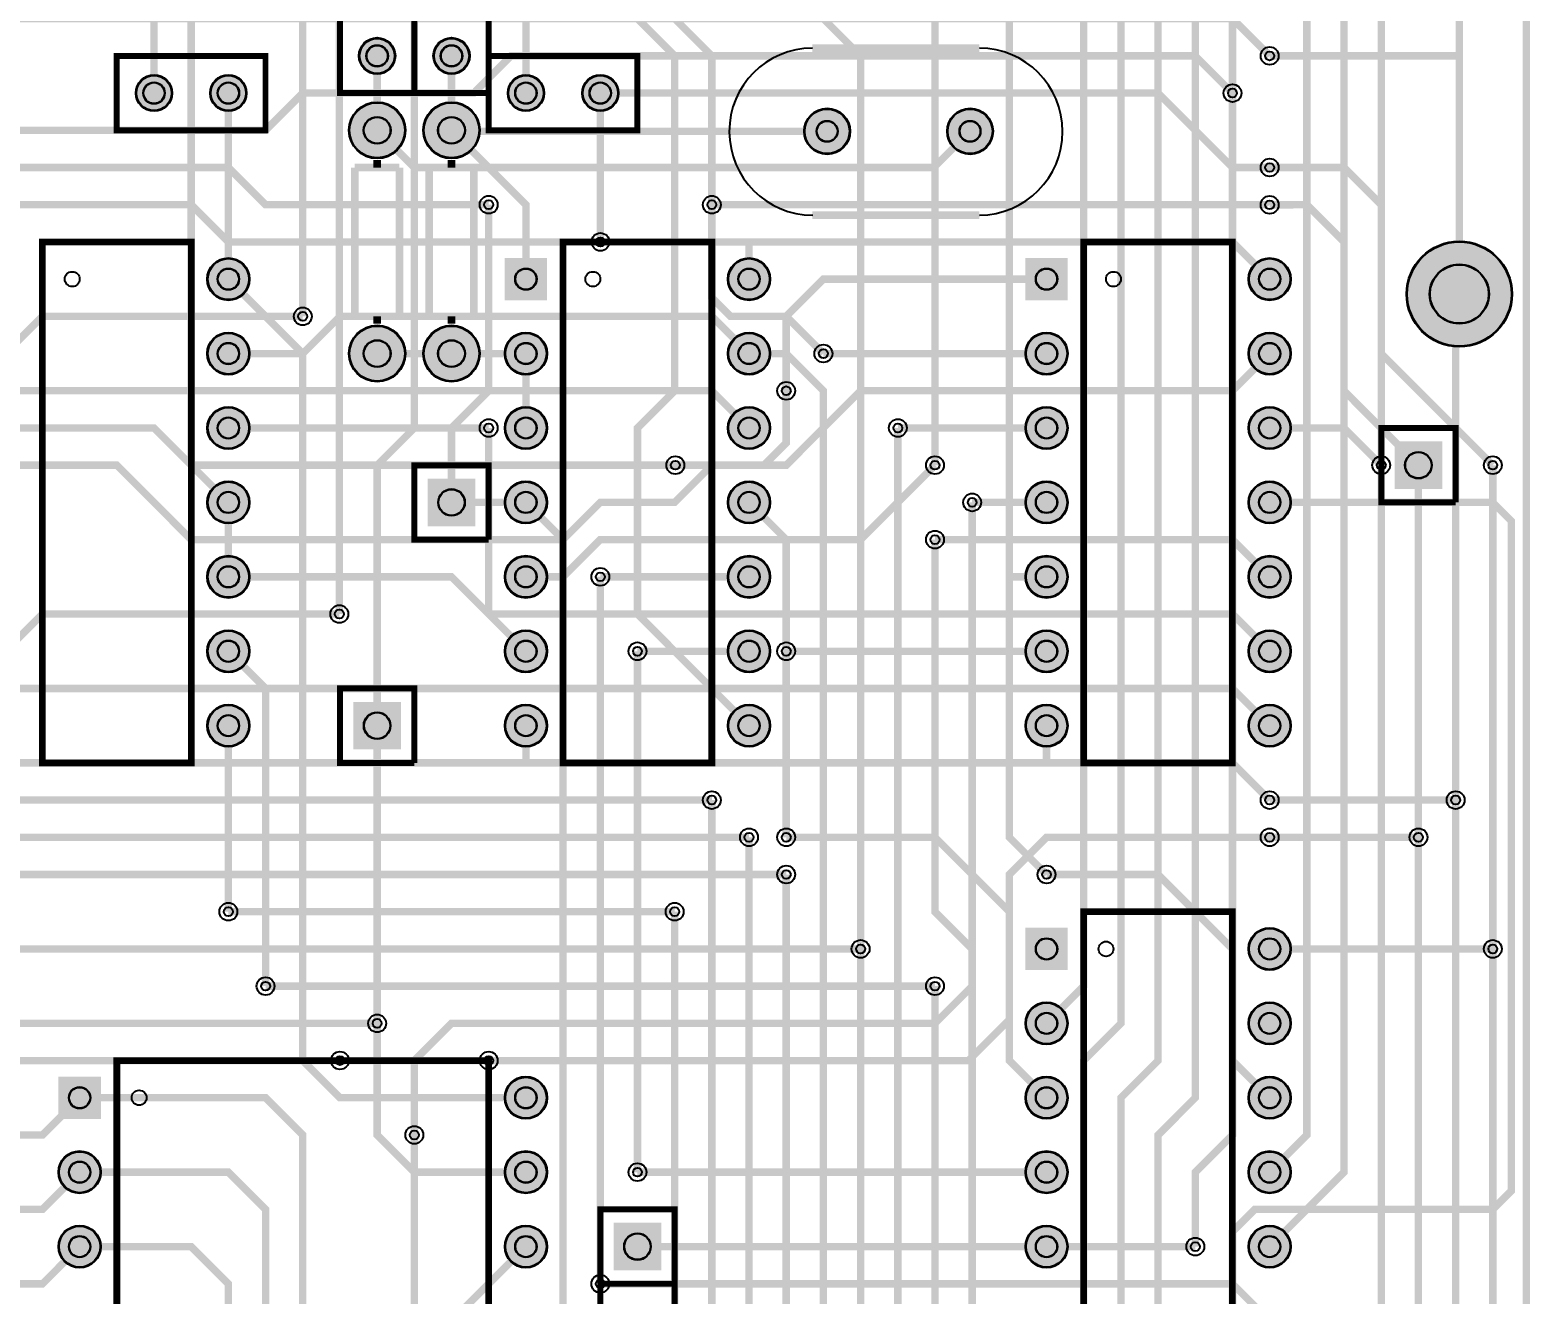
# Model space of a CAD drawing. Header units: millimetres. Extents: x 0 to 244, y -1 to 136.
# Drawn here: x 188.8 to 240, y 61.8 to 105 of the extents above; entities that cross this region are included whole.
import ezdxf

# ---------------------------------------------------------------- set-up
doc = ezdxf.new("R2010")
doc.units = ezdxf.units.MM
for name, color, linetype, true_color in [('BoardOutLine', 7, 'Continuous', 0xff00ff), ('BottomLayer', 7, 'Continuous', 0x0000ff), ('BottomSolderMaskLayer', 7, 'Continuous', 0xaa00ff), ('Hole', 7, 'Continuous', 0x222222), ('Multi-Layer', 7, 'Continuous', 0xc0c0c0), ('TopLayer', 7, 'Continuous', 0xff0000), ('TopSilkLayer', 7, 'Continuous', 0xffcc00), ('TopSolderMaskLayer', 7, 'Continuous', 0x800080)]:
    doc.layers.add(name, color=color, linetype=linetype, true_color=true_color)

msp = doc.modelspace()

# ---------------------------------------------------------------- hatches: boundary and pattern name
at = {"layer": 'BottomSolderMaskLayer'}
for points in [[(200.038, 104.14, 1), (201.283, 104.14, 1)], [(202.578, 104.14, 1), (203.823, 104.14, 1)], [(192.418, 102.87, 1), (193.663, 102.87, 1)], [(194.958, 102.87, 1), (196.203, 102.87, 1)], [(205.118, 102.87, 1), (206.363, 102.87, 1)], [(207.658, 102.87, 1), (208.903, 102.87, 1)], [(199.695, 101.6, 1), (201.626, 101.6, 1)], [(202.235, 101.6, 1), (204.166, 101.6, 1)], [(215.24, 101.565, 1), (216.815, 101.565, 1)], [(220.12, 101.565, 1), (221.695, 101.565, 1)], [(235.814, 96.012, 1), (239.421, 96.012, 1)], [(194.856, 96.52, 1), (196.304, 96.52, 1)], [(206.464, 97.244), (206.464, 95.796), (205.017, 95.796), (205.017, 97.244)], [(212.637, 96.52, 1), (214.084, 96.52, 1)], [(224.244, 97.244), (224.244, 95.796), (222.797, 95.796), (222.797, 97.244)], [(230.417, 96.52, 1), (231.864, 96.52, 1)], [(199.695, 93.98, 1), (201.626, 93.98, 1)], [(202.235, 93.98, 1), (204.166, 93.98, 1)], [(194.856, 93.98, 1), (196.304, 93.98, 1)], [(205.017, 93.98, 1), (206.464, 93.98, 1)], [(212.637, 93.98, 1), (214.084, 93.98, 1)], [(222.797, 93.98, 1), (224.244, 93.98, 1)], [(230.417, 93.98, 1), (231.864, 93.98, 1)], [(194.856, 91.44, 1), (196.304, 91.44, 1)], [(205.017, 91.44, 1), (206.464, 91.44, 1)], [(212.637, 91.44, 1), (214.084, 91.44, 1)], [(222.797, 91.44, 1), (224.244, 91.44, 1)], [(230.417, 91.44, 1), (231.864, 91.44, 1)], [(237.033, 90.983), (237.033, 89.357), (235.408, 89.357), (235.408, 90.983)], [(204.013, 89.713), (204.013, 88.087), (202.388, 88.087), (202.388, 89.713)], [(194.856, 88.9, 1), (196.304, 88.9, 1)], [(205.017, 88.9, 1), (206.464, 88.9, 1)], [(212.637, 88.9, 1), (214.084, 88.9, 1)], [(222.797, 88.9, 1), (224.244, 88.9, 1)], [(230.417, 88.9, 1), (231.864, 88.9, 1)], [(194.856, 86.36, 1), (196.304, 86.36, 1)], [(205.017, 86.36, 1), (206.464, 86.36, 1)], [(212.637, 86.36, 1), (214.084, 86.36, 1)], [(222.797, 86.36, 1), (224.244, 86.36, 1)], [(230.417, 86.36, 1), (231.864, 86.36, 1)], [(194.856, 83.82, 1), (196.304, 83.82, 1)], [(205.017, 83.82, 1), (206.464, 83.82, 1)], [(212.637, 83.82, 1), (214.084, 83.82, 1)], [(222.797, 83.82, 1), (224.244, 83.82, 1)], [(230.417, 83.82, 1), (231.864, 83.82, 1)], [(194.856, 81.28, 1), (196.304, 81.28, 1)], [(201.473, 82.093), (201.473, 80.467), (199.848, 80.467), (199.848, 82.093)], [(205.017, 81.28, 1), (206.464, 81.28, 1)], [(212.637, 81.28, 1), (214.084, 81.28, 1)], [(222.797, 81.28, 1), (224.244, 81.28, 1)], [(230.417, 81.28, 1), (231.864, 81.28, 1)], [(224.244, 74.384), (224.244, 72.936), (222.797, 72.936), (222.797, 74.384)], [(230.417, 73.66, 1), (231.864, 73.66, 1)], [(222.797, 71.12, 1), (224.244, 71.12, 1)], [(230.417, 71.12, 1), (231.864, 71.12, 1)], [(191.224, 69.304), (191.224, 67.856), (189.776, 67.856), (189.776, 69.304)], [(205.017, 68.58, 1), (206.464, 68.58, 1)], [(222.797, 68.58, 1), (224.244, 68.58, 1)], [(230.417, 68.58, 1), (231.864, 68.58, 1)], [(189.776, 66.04, 1), (191.224, 66.04, 1)], [(205.017, 66.04, 1), (206.464, 66.04, 1)], [(222.797, 66.04, 1), (224.244, 66.04, 1)], [(230.417, 66.04, 1), (231.864, 66.04, 1)], [(189.776, 63.5, 1), (191.224, 63.5, 1)], [(205.017, 63.5, 1), (206.464, 63.5, 1)], [(210.363, 64.313), (210.363, 62.687), (208.738, 62.687), (208.738, 64.313)], [(222.797, 63.5, 1), (224.244, 63.5, 1)], [(230.417, 63.5, 1), (231.864, 63.5, 1)]]:
    msp.add_hatch(color=256, dxfattribs=at).paths.add_polyline_path(points)
at = {"layer": 'Multi-Layer'}
for points in [[(200.064, 104.14, 1), (201.257, 104.14, 1)], [(202.604, 104.14, 1), (203.797, 104.14, 1)], [(192.443, 102.87, 1), (193.637, 102.87, 1)], [(194.983, 102.87, 1), (196.177, 102.87, 1)], [(205.144, 102.87, 1), (206.337, 102.87, 1)], [(207.684, 102.87, 1), (208.877, 102.87, 1)], [(199.721, 101.6, 1), (201.6, 101.6, 1)], [(202.261, 101.6, 1), (204.14, 101.6, 1)], [(215.265, 101.565, 1), (216.789, 101.565, 1)], [(220.146, 101.565, 1), (221.67, 101.565, 1)], [(194.882, 96.52, 1), (196.279, 96.52, 1)], [(206.439, 97.219), (206.439, 95.822), (205.042, 95.822), (205.042, 97.219)], [(212.662, 96.52, 1), (214.059, 96.52, 1)], [(224.219, 97.219), (224.219, 95.822), (222.822, 95.822), (222.822, 97.219)], [(230.442, 96.52, 1), (231.839, 96.52, 1)], [(199.721, 93.98, 1), (201.6, 93.98, 1)], [(202.261, 93.98, 1), (204.14, 93.98, 1)], [(194.882, 93.98, 1), (196.279, 93.98, 1)], [(205.042, 93.98, 1), (206.439, 93.98, 1)], [(212.662, 93.98, 1), (214.059, 93.98, 1)], [(222.822, 93.98, 1), (224.219, 93.98, 1)], [(230.442, 93.98, 1), (231.839, 93.98, 1)], [(194.882, 91.44, 1), (196.279, 91.44, 1)], [(205.042, 91.44, 1), (206.439, 91.44, 1)], [(212.662, 91.44, 1), (214.059, 91.44, 1)], [(222.822, 91.44, 1), (224.219, 91.44, 1)], [(230.442, 91.44, 1), (231.839, 91.44, 1)], [(237.008, 90.958), (237.008, 89.383), (235.433, 89.383), (235.433, 90.958)], [(203.988, 89.688), (203.988, 88.113), (202.413, 88.113), (202.413, 89.688)], [(194.882, 88.9, 1), (196.279, 88.9, 1)], [(205.042, 88.9, 1), (206.439, 88.9, 1)], [(212.662, 88.9, 1), (214.059, 88.9, 1)], [(222.822, 88.9, 1), (224.219, 88.9, 1)], [(230.442, 88.9, 1), (231.839, 88.9, 1)], [(194.882, 86.36, 1), (196.279, 86.36, 1)], [(205.042, 86.36, 1), (206.439, 86.36, 1)], [(212.662, 86.36, 1), (214.059, 86.36, 1)], [(222.822, 86.36, 1), (224.219, 86.36, 1)], [(230.442, 86.36, 1), (231.839, 86.36, 1)], [(194.882, 83.82, 1), (196.279, 83.82, 1)], [(205.042, 83.82, 1), (206.439, 83.82, 1)], [(212.662, 83.82, 1), (214.059, 83.82, 1)], [(222.822, 83.82, 1), (224.219, 83.82, 1)], [(230.442, 83.82, 1), (231.839, 83.82, 1)], [(194.882, 81.28, 1), (196.279, 81.28, 1)], [(201.448, 82.068), (201.448, 80.493), (199.873, 80.493), (199.873, 82.068)], [(205.042, 81.28, 1), (206.439, 81.28, 1)], [(212.662, 81.28, 1), (214.059, 81.28, 1)], [(222.822, 81.28, 1), (224.219, 81.28, 1)], [(230.442, 81.28, 1), (231.839, 81.28, 1)], [(224.219, 74.359), (224.219, 72.962), (222.822, 72.962), (222.822, 74.359)], [(230.442, 73.66, 1), (231.839, 73.66, 1)], [(222.822, 71.12, 1), (224.219, 71.12, 1)], [(230.442, 71.12, 1), (231.839, 71.12, 1)], [(191.199, 69.279), (191.199, 67.882), (189.802, 67.882), (189.802, 69.279)], [(205.042, 68.58, 1), (206.439, 68.58, 1)], [(222.822, 68.58, 1), (224.219, 68.58, 1)], [(230.442, 68.58, 1), (231.839, 68.58, 1)], [(189.802, 66.04, 1), (191.199, 66.04, 1)], [(205.042, 66.04, 1), (206.439, 66.04, 1)], [(222.822, 66.04, 1), (224.219, 66.04, 1)], [(230.442, 66.04, 1), (231.839, 66.04, 1)], [(189.802, 63.5, 1), (191.199, 63.5, 1)], [(205.042, 63.5, 1), (206.439, 63.5, 1)], [(210.338, 64.288), (210.338, 62.713), (208.763, 62.713), (208.763, 64.288)], [(222.822, 63.5, 1), (224.219, 63.5, 1)], [(230.442, 63.5, 1), (231.839, 63.5, 1)]]:
    msp.add_hatch(color=256, dxfattribs=at).paths.add_polyline_path(points)
at = {"layer": 'TopSolderMaskLayer'}
for points in [[(200.038, 104.14, 1), (201.283, 104.14, 1)], [(202.578, 104.14, 1), (203.823, 104.14, 1)], [(192.418, 102.87, 1), (193.663, 102.87, 1)], [(194.958, 102.87, 1), (196.203, 102.87, 1)], [(205.118, 102.87, 1), (206.363, 102.87, 1)], [(207.658, 102.87, 1), (208.903, 102.87, 1)], [(199.695, 101.6, 1), (201.626, 101.6, 1)], [(202.235, 101.6, 1), (204.166, 101.6, 1)], [(215.24, 101.565, 1), (216.815, 101.565, 1)], [(220.12, 101.565, 1), (221.695, 101.565, 1)], [(235.814, 96.012, 1), (239.421, 96.012, 1)], [(194.856, 96.52, 1), (196.304, 96.52, 1)], [(206.464, 97.244), (206.464, 95.796), (205.017, 95.796), (205.017, 97.244)], [(212.637, 96.52, 1), (214.084, 96.52, 1)], [(224.244, 97.244), (224.244, 95.796), (222.797, 95.796), (222.797, 97.244)], [(230.417, 96.52, 1), (231.864, 96.52, 1)], [(199.695, 93.98, 1), (201.626, 93.98, 1)], [(202.235, 93.98, 1), (204.166, 93.98, 1)], [(194.856, 93.98, 1), (196.304, 93.98, 1)], [(205.017, 93.98, 1), (206.464, 93.98, 1)], [(212.637, 93.98, 1), (214.084, 93.98, 1)], [(222.797, 93.98, 1), (224.244, 93.98, 1)], [(230.417, 93.98, 1), (231.864, 93.98, 1)], [(194.856, 91.44, 1), (196.304, 91.44, 1)], [(205.017, 91.44, 1), (206.464, 91.44, 1)], [(212.637, 91.44, 1), (214.084, 91.44, 1)], [(222.797, 91.44, 1), (224.244, 91.44, 1)], [(230.417, 91.44, 1), (231.864, 91.44, 1)], [(237.033, 90.983), (237.033, 89.357), (235.408, 89.357), (235.408, 90.983)], [(204.013, 89.713), (204.013, 88.087), (202.388, 88.087), (202.388, 89.713)], [(194.856, 88.9, 1), (196.304, 88.9, 1)], [(205.017, 88.9, 1), (206.464, 88.9, 1)], [(212.637, 88.9, 1), (214.084, 88.9, 1)], [(222.797, 88.9, 1), (224.244, 88.9, 1)], [(230.417, 88.9, 1), (231.864, 88.9, 1)], [(194.856, 86.36, 1), (196.304, 86.36, 1)], [(205.017, 86.36, 1), (206.464, 86.36, 1)], [(212.637, 86.36, 1), (214.084, 86.36, 1)], [(222.797, 86.36, 1), (224.244, 86.36, 1)], [(230.417, 86.36, 1), (231.864, 86.36, 1)], [(194.856, 83.82, 1), (196.304, 83.82, 1)], [(205.017, 83.82, 1), (206.464, 83.82, 1)], [(212.637, 83.82, 1), (214.084, 83.82, 1)], [(222.797, 83.82, 1), (224.244, 83.82, 1)], [(230.417, 83.82, 1), (231.864, 83.82, 1)], [(194.856, 81.28, 1), (196.304, 81.28, 1)], [(201.473, 82.093), (201.473, 80.467), (199.848, 80.467), (199.848, 82.093)], [(205.017, 81.28, 1), (206.464, 81.28, 1)], [(212.637, 81.28, 1), (214.084, 81.28, 1)], [(222.797, 81.28, 1), (224.244, 81.28, 1)], [(230.417, 81.28, 1), (231.864, 81.28, 1)], [(224.244, 74.384), (224.244, 72.936), (222.797, 72.936), (222.797, 74.384)], [(230.417, 73.66, 1), (231.864, 73.66, 1)], [(222.797, 71.12, 1), (224.244, 71.12, 1)], [(230.417, 71.12, 1), (231.864, 71.12, 1)], [(191.224, 69.304), (191.224, 67.856), (189.776, 67.856), (189.776, 69.304)], [(205.017, 68.58, 1), (206.464, 68.58, 1)], [(222.797, 68.58, 1), (224.244, 68.58, 1)], [(230.417, 68.58, 1), (231.864, 68.58, 1)], [(189.776, 66.04, 1), (191.224, 66.04, 1)], [(205.017, 66.04, 1), (206.464, 66.04, 1)], [(222.797, 66.04, 1), (224.244, 66.04, 1)], [(230.417, 66.04, 1), (231.864, 66.04, 1)], [(189.776, 63.5, 1), (191.224, 63.5, 1)], [(205.017, 63.5, 1), (206.464, 63.5, 1)], [(210.363, 64.313), (210.363, 62.687), (208.738, 62.687), (208.738, 64.313)], [(222.797, 63.5, 1), (224.244, 63.5, 1)], [(230.417, 63.5, 1), (231.864, 63.5, 1)]]:
    msp.add_hatch(color=256, dxfattribs=at).paths.add_polyline_path(points)

# ---------------------------------------------------------------- linework, layer by layer
at = {"layer": 'BoardOutLine', "const_width": 0.254}
msp.add_lwpolyline([(0.127, 0), (239.903, 0), (239.903, 129.921), (0, 129.921), (0, 0), (0.127, 0)], close=True, dxfattribs=at)
at = {"layer": 'BottomLayer', "const_width": 0.254}
for points in [[(237.617, 104.14), (237.617, 127.635)], [(223.52, 121.92), (227.33, 118.11), (227.33, 69.85), (226.06, 68.58), (226.06, 38.1)], [(205.74, 119.38), (198.12, 111.76), (198.12, 95.25)], [(223.52, 119.38), (226.06, 116.84), (226.06, 71.12), (224.79, 69.85), (224.79, 21.59), (223.52, 20.32)], [(231.14, 119.38), (228.6, 116.84), (228.6, 68.58), (227.33, 67.31), (227.33, 40.64)], [(208.28, 118.11), (208.28, 106.68), (210.82, 104.14), (210.82, 92.71), (209.55, 91.44), (209.55, 85.09), (213.36, 81.28)], [(205.74, 116.84), (204.47, 115.57), (204.47, 113.036), (201.93, 110.496), (201.93, 91.44), (200.66, 90.17), (200.66, 71.12)], [(213.36, 116.84), (220.98, 116.84), (222.25, 115.57), (222.25, 86.36), (223.52, 86.36)], [(219.71, 90.17), (219.71, 115.57)], [(199.369, 85.09), (199.369, 110.469), (203.2, 114.3)], [(231.14, 114.3), (229.87, 113.03), (229.87, 102.87)], [(217.17, 73.66), (217.17, 104.14), (215.9, 105.41), (212.09, 105.41), (210.82, 106.68), (210.82, 111.76)], [(223.52, 111.76), (224.79, 110.49), (224.79, 72.39), (223.52, 71.12)], [(195.58, 88.9), (194.31, 90.17), (194.31, 110.49)], [(209.55, 109.22), (209.55, 106.68), (212.09, 104.14), (212.09, 101.6), (212.09, 99.06)], [(205.74, 102.87), (205.74, 106.68)], [(200.66, 101.6), (200.66, 104.14)], [(203.2, 101.6), (203.2, 104.14)], [(237.617, 96.012), (237.617, 104.14), (231.14, 104.14)], [(195.58, 102.87), (195.58, 96.52)], [(208.28, 102.87), (208.28, 97.79)], [(229.87, 102.87), (229.87, 67.31), (228.6, 66.04), (228.6, 63.5)], [(205.74, 96.52), (205.74, 99.06), (203.2, 101.6)], [(238.76, 90.17), (234.95, 93.98), (234.95, 99.06), (233.68, 100.33), (231.14, 100.33)], [(203.2, 88.9), (203.2, 91.44), (204.47, 92.71), (204.47, 99.06)], [(215.9, 93.98), (214.63, 95.25), (212.725, 95.25), (212.09, 95.885), (212.09, 99.06)], [(236.22, 90.17), (233.68, 92.71), (233.68, 97.79), (232.41, 99.06), (231.14, 99.055)], [(205.74, 68.58), (199.39, 68.58), (198.12, 69.85), (198.12, 93.98), (195.58, 96.52)], [(205.74, 93.98), (205.74, 91.44)], [(213.36, 93.98), (214.63, 93.98), (215.9, 92.71), (215.9, 41.91)], [(210.843, 90.17), (213.868, 90.17), (214.63, 90.932), (214.63, 92.71)], [(204.47, 91.44), (204.47, 85.09), (205.74, 83.82)], [(218.443, 19.05), (218.443, 91.44)], [(234.95, 90.17), (233.68, 91.44), (231.14, 91.44)], [(195.58, 88.9), (195.58, 86.36)], [(207.01, 59.69), (207.01, 87.63), (205.74, 88.9)], [(213.36, 88.9), (214.63, 87.63), (214.63, 83.82)], [(220.98, 88.9), (220.98, 76.2), (222.25, 74.93), (222.25, 69.85), (223.52, 68.58)], [(231.14, 88.9), (238.76, 88.9), (239.395, 88.265), (239.395, 65.405), (238.76, 64.77), (231.877, 64.77)], [(220.98, 35.56), (220.98, 73.66), (219.71, 74.93), (219.71, 87.63)], [(208.28, 62.23), (208.28, 86.36)], [(222.25, 86.36), (222.25, 77.47), (223.52, 76.2)], [(195.58, 83.82), (196.85, 82.55), (196.85, 72.39)], [(209.55, 66.04), (209.55, 83.82)], [(214.63, 83.82), (214.63, 77.47)], [(195.58, 81.28), (195.58, 74.93)], [(212.09, 78.74), (212.09, 60.96)], [(237.49, 78.74), (231.14, 78.74)], [(213.36, 77.47), (213.36, 58.42)], [(231.14, 77.47), (236.22, 77.47)], [(214.63, 76.2), (214.63, 57.15)], [(210.82, 74.93), (210.82, 57.15), (212.09, 55.88), (212.09, 39.37)], [(212.09, 21.59), (212.09, 25.4), (217.17, 30.48), (217.17, 73.66)], [(231.14, 73.66), (231.14, 73.66), (238.76, 73.66)], [(219.71, 45.72), (219.71, 72.39)], [(199.39, 69.85), (204.47, 69.85)], [(190.5, 68.58), (196.85, 68.58), (198.12, 67.31), (198.12, 26.67)], [(201.93, 67.31), (201.93, 58.42), (203.2, 57.15), (205.994, 57.15), (207.01, 56.134), (207.01, 30.48), (210.82, 26.67), (210.82, 7.749), (209.422, 6.35), (203.2, 6.35)], [(190.5, 66.04), (195.58, 66.04), (196.85, 64.77), (196.85, 25.4)], [(232.41, 64.77), (230.632, 64.77), (229.87, 64.008), (229.87, 22.606), (230.886, 21.59), (232.41, 21.59), (234.95, 19.05), (234.95, 7.62)], [(190.5, 63.5), (194.31, 63.5), (195.58, 62.23), (195.58, 25.4), (196.85, 24.13), (198.12, 24.13), (201.93, 20.32), (201.93, 5.08), (203.2, 3.81), (229.87, 3.81), (231.14, 5.08)]]:
    msp.add_lwpolyline(points, dxfattribs=at)
at = {"layer": 'BottomSolderMaskLayer'}
for centre, radius in [((200.66, 104.14), 0.622), ((200.66, 104.14), 0.371), ((203.2, 104.14), 0.622), ((203.2, 104.14), 0.371), ((193.04, 102.87), 0.622), ((195.58, 102.87), 0.622), ((205.74, 102.87), 0.622), ((208.28, 102.87), 0.622), ((193.04, 102.87), 0.371), ((195.58, 102.87), 0.371), ((205.74, 102.87), 0.371), ((208.28, 102.87), 0.371), ((200.66, 101.6), 0.965), ((203.2, 101.6), 0.965), ((200.66, 101.6), 0.462), ((203.2, 101.6), 0.462), ((216.027, 101.565), 0.787), ((220.908, 101.565), 0.787), ((216.027, 101.565), 0.362), ((220.908, 101.565), 0.362), ((237.617, 96.012), 1.803), ((195.58, 96.52), 0.724), ((195.58, 96.52), 0.369), ((205.74, 96.52), 0.369), ((213.36, 96.52), 0.724), ((213.36, 96.52), 0.369), ((223.52, 96.52), 0.369), ((231.14, 96.52), 0.724), ((231.14, 96.52), 0.369), ((237.617, 96.012), 1.014), ((200.66, 93.98), 0.965), ((203.2, 93.98), 0.965), ((195.58, 93.98), 0.724), ((195.58, 93.98), 0.369), ((200.66, 93.98), 0.462), ((203.2, 93.98), 0.462), ((205.74, 93.98), 0.724), ((205.74, 93.98), 0.369), ((213.36, 93.98), 0.724), ((213.36, 93.98), 0.369), ((223.52, 93.98), 0.724), ((223.52, 93.98), 0.369), ((231.14, 93.98), 0.724), ((231.14, 93.98), 0.369), ((195.58, 91.44), 0.724), ((195.58, 91.44), 0.369), ((205.74, 91.44), 0.724), ((205.74, 91.44), 0.369), ((213.36, 91.44), 0.724), ((213.36, 91.44), 0.369), ((223.52, 91.44), 0.724), ((223.52, 91.44), 0.369), ((231.14, 91.44), 0.724), ((231.14, 91.44), 0.369), ((236.22, 90.17), 0.459), ((195.58, 88.9), 0.724), ((195.58, 88.9), 0.369), ((203.2, 88.9), 0.459), ((205.74, 88.9), 0.724), ((205.74, 88.9), 0.369), ((213.36, 88.9), 0.724), ((213.36, 88.9), 0.369), ((223.52, 88.9), 0.724), ((223.52, 88.9), 0.369), ((231.14, 88.9), 0.724), ((231.14, 88.9), 0.369), ((195.58, 86.36), 0.724), ((205.74, 86.36), 0.724), ((213.36, 86.36), 0.724), ((223.52, 86.36), 0.724), ((231.14, 86.36), 0.724), ((195.58, 86.36), 0.369), ((205.74, 86.36), 0.369), ((213.36, 86.36), 0.369), ((223.52, 86.36), 0.369), ((231.14, 86.36), 0.369), ((195.58, 83.82), 0.724), ((205.74, 83.82), 0.724), ((213.36, 83.82), 0.724), ((223.52, 83.82), 0.724), ((231.14, 83.82), 0.724), ((195.58, 83.82), 0.369), ((205.74, 83.82), 0.369), ((213.36, 83.82), 0.369), ((223.52, 83.82), 0.369), ((231.14, 83.82), 0.369), ((195.58, 81.28), 0.724), ((205.74, 81.28), 0.724), ((213.36, 81.28), 0.724), ((223.52, 81.28), 0.724), ((231.14, 81.28), 0.724), ((195.58, 81.28), 0.369), ((200.66, 81.28), 0.459), ((205.74, 81.28), 0.369), ((213.36, 81.28), 0.369), ((223.52, 81.28), 0.369), ((231.14, 81.28), 0.369), ((231.14, 73.66), 0.724), ((223.52, 73.66), 0.369), ((231.14, 73.66), 0.369), ((223.52, 71.12), 0.724), ((231.14, 71.12), 0.724), ((223.52, 71.12), 0.369), ((231.14, 71.12), 0.369), ((205.74, 68.58), 0.724), ((223.52, 68.58), 0.724), ((231.14, 68.58), 0.724), ((190.5, 68.58), 0.369), ((205.74, 68.58), 0.369), ((223.52, 68.58), 0.369), ((231.14, 68.58), 0.369), ((190.5, 66.04), 0.724), ((205.74, 66.04), 0.724), ((223.52, 66.04), 0.724), ((231.14, 66.04), 0.724), ((190.5, 66.04), 0.369), ((205.74, 66.04), 0.369), ((223.52, 66.04), 0.369), ((231.14, 66.04), 0.369), ((190.5, 63.5), 0.724), ((205.74, 63.5), 0.724), ((223.52, 63.5), 0.724), ((231.14, 63.5), 0.724), ((190.5, 63.5), 0.369), ((205.74, 63.5), 0.369), ((209.55, 63.5), 0.459), ((223.52, 63.5), 0.369), ((231.14, 63.5), 0.369)]:
    msp.add_circle(centre, radius, dxfattribs=at)
at = {"layer": 'Hole'}
for centre in [(231.14, 104.14), (229.87, 102.87), (231.14, 100.33), (204.47, 99.06), (212.09, 99.06), (231.14, 99.055), (208.286, 97.79), (198.12, 95.25), (215.9, 93.98), (214.63, 92.71), (204.47, 91.44), (218.443, 91.44), (210.844, 90.17), (219.71, 90.17), (234.95, 90.17), (238.76, 90.17), (220.98, 88.9), (219.71, 87.63), (208.28, 86.36), (199.369, 85.09), (209.55, 83.82), (214.63, 83.82), (212.09, 78.74), (231.14, 78.74), (237.49, 78.74), (213.36, 77.47), (214.63, 77.47), (231.14, 77.47), (236.22, 77.47), (214.63, 76.2), (223.52, 76.2), (195.58, 74.93), (210.82, 74.93), (217.17, 73.66), (238.76, 73.66), (196.85, 72.39), (219.71, 72.39), (200.66, 71.12), (199.39, 69.85), (204.47, 69.85), (201.93, 67.31), (209.55, 66.04), (228.6, 63.5), (208.28, 62.23)]:
    msp.add_circle(centre, 0.152, dxfattribs=at)
at = {"layer": 'Multi-Layer'}
for centre, radius in [((200.66, 104.14), 0.597), ((203.2, 104.14), 0.597), ((200.66, 104.14), 0.356), ((203.2, 104.14), 0.356), ((231.14, 104.14), 0.305), ((193.04, 102.87), 0.597), ((193.04, 102.87), 0.356), ((195.58, 102.87), 0.597), ((195.58, 102.87), 0.356), ((205.74, 102.87), 0.597), ((205.74, 102.87), 0.356), ((208.28, 102.87), 0.597), ((208.28, 102.87), 0.356), ((229.87, 102.87), 0.305), ((200.66, 101.6), 0.94), ((203.2, 101.6), 0.94), ((200.66, 101.6), 0.45), ((203.2, 101.6), 0.45), ((216.027, 101.565), 0.762), ((220.908, 101.565), 0.762), ((216.027, 101.565), 0.35), ((220.908, 101.565), 0.35), ((231.14, 100.33), 0.305), ((204.47, 99.06), 0.305), ((212.09, 99.06), 0.305), ((231.14, 99.055), 0.305), ((208.286, 97.79), 0.305), ((237.617, 96.012), 1.778), ((195.58, 96.52), 0.699), ((195.58, 96.52), 0.356), ((205.74, 96.52), 0.356), ((213.36, 96.52), 0.699), ((213.36, 96.52), 0.356), ((223.52, 96.52), 0.356), ((231.14, 96.52), 0.699), ((231.14, 96.52), 0.356), ((237.617, 96.012), 1), ((198.12, 95.25), 0.305), ((200.66, 93.98), 0.94), ((203.2, 93.98), 0.94), ((195.58, 93.98), 0.699), ((195.58, 93.98), 0.356), ((200.66, 93.98), 0.45), ((203.2, 93.98), 0.45), ((205.74, 93.98), 0.699), ((205.74, 93.98), 0.356), ((213.36, 93.98), 0.699), ((213.36, 93.98), 0.356), ((215.9, 93.98), 0.305), ((223.52, 93.98), 0.699), ((223.52, 93.98), 0.356), ((231.14, 93.98), 0.699), ((231.14, 93.98), 0.356), ((214.63, 92.71), 0.305), ((195.58, 91.44), 0.699), ((195.58, 91.44), 0.356), ((204.47, 91.44), 0.305), ((205.74, 91.44), 0.699), ((205.74, 91.44), 0.356), ((213.36, 91.44), 0.699), ((213.36, 91.44), 0.356), ((218.443, 91.44), 0.305), ((223.52, 91.44), 0.699), ((223.52, 91.44), 0.356), ((231.14, 91.44), 0.699), ((231.14, 91.44), 0.356), ((210.844, 90.17), 0.305), ((219.71, 90.17), 0.305), ((234.95, 90.17), 0.305), ((236.22, 90.17), 0.445), ((238.76, 90.17), 0.305), ((195.58, 88.9), 0.699), ((195.58, 88.9), 0.356), ((203.2, 88.9), 0.445), ((205.74, 88.9), 0.699), ((205.74, 88.9), 0.356), ((213.36, 88.9), 0.699), ((213.36, 88.9), 0.356), ((220.98, 88.9), 0.305), ((223.52, 88.9), 0.699), ((223.52, 88.9), 0.356), ((231.14, 88.9), 0.699), ((231.14, 88.9), 0.356), ((219.71, 87.63), 0.305), ((195.58, 86.36), 0.699), ((195.58, 86.36), 0.356), ((205.74, 86.36), 0.699), ((205.74, 86.36), 0.356), ((208.28, 86.36), 0.305), ((213.36, 86.36), 0.699), ((213.36, 86.36), 0.356), ((223.52, 86.36), 0.699), ((223.52, 86.36), 0.356), ((231.14, 86.36), 0.699), ((231.14, 86.36), 0.356), ((199.369, 85.09), 0.305), ((195.58, 83.82), 0.699), ((195.58, 83.82), 0.356), ((205.74, 83.82), 0.699), ((205.74, 83.82), 0.356), ((209.55, 83.82), 0.305), ((213.36, 83.82), 0.699), ((213.36, 83.82), 0.356), ((214.63, 83.82), 0.305), ((223.52, 83.82), 0.699), ((223.52, 83.82), 0.356), ((231.14, 83.82), 0.699), ((231.14, 83.82), 0.356), ((195.58, 81.28), 0.699), ((205.74, 81.28), 0.699), ((213.36, 81.28), 0.699), ((223.52, 81.28), 0.699), ((231.14, 81.28), 0.699), ((195.58, 81.28), 0.356), ((200.66, 81.28), 0.445), ((205.74, 81.28), 0.356), ((213.36, 81.28), 0.356), ((223.52, 81.28), 0.356), ((231.14, 81.28), 0.356), ((212.09, 78.74), 0.305), ((231.14, 78.74), 0.305), ((237.49, 78.74), 0.305), ((213.36, 77.47), 0.305), ((214.63, 77.47), 0.305), ((231.14, 77.47), 0.305), ((236.22, 77.47), 0.305), ((214.63, 76.2), 0.305), ((223.52, 76.2), 0.305), ((195.58, 74.93), 0.305), ((210.82, 74.93), 0.305), ((231.14, 73.66), 0.699), ((217.17, 73.66), 0.305), ((223.52, 73.66), 0.356), ((231.14, 73.66), 0.356), ((238.76, 73.66), 0.305), ((196.85, 72.39), 0.305), ((219.71, 72.39), 0.305), ((223.52, 71.12), 0.699), ((231.14, 71.12), 0.699), ((200.66, 71.12), 0.305), ((223.52, 71.12), 0.356), ((231.14, 71.12), 0.356), ((199.39, 69.85), 0.305), ((204.47, 69.85), 0.305), ((205.74, 68.58), 0.699), ((223.52, 68.58), 0.699), ((231.14, 68.58), 0.699), ((190.5, 68.58), 0.356), ((205.74, 68.58), 0.356), ((223.52, 68.58), 0.356), ((231.14, 68.58), 0.356), ((201.93, 67.31), 0.305), ((190.5, 66.04), 0.699), ((205.74, 66.04), 0.699), ((223.52, 66.04), 0.699), ((231.14, 66.04), 0.699), ((190.5, 66.04), 0.356), ((205.74, 66.04), 0.356), ((209.55, 66.04), 0.305), ((223.52, 66.04), 0.356), ((231.14, 66.04), 0.356), ((190.5, 63.5), 0.699), ((205.74, 63.5), 0.699), ((223.52, 63.5), 0.699), ((231.14, 63.5), 0.699), ((190.5, 63.5), 0.356), ((205.74, 63.5), 0.356), ((209.55, 63.5), 0.445), ((223.52, 63.5), 0.356), ((228.6, 63.5), 0.305), ((231.14, 63.5), 0.356), ((208.28, 62.23), 0.305)]:
    msp.add_circle(centre, radius, dxfattribs=at)
at = {"layer": 'TopLayer', "const_width": 0.254}
for points in [[(234.95, 90.17), (234.95, 119.38), (233.68, 120.65), (179.07, 120.65)], [(231.14, 63.5), (233.68, 66.04), (233.68, 107.95), (232.41, 109.22), (231.14, 109.22)], [(231.14, 66.04), (232.41, 67.31), (232.41, 107.969)], [(182.899, 105.41), (229.87, 105.41), (231.14, 104.14)], [(193.04, 102.87), (193.04, 105.41)], [(229.87, 102.87), (228.6, 104.14), (205.232, 104.14), (203.962, 102.87), (198.12, 102.87), (196.85, 101.6), (166.37, 101.6), (165.1, 102.87), (130.81, 102.87)], [(231.14, 100.33), (229.87, 100.33), (227.33, 102.87), (208.28, 102.87)], [(220.908, 101.565), (219.673, 100.33), (201.93, 100.33), (200.66, 101.6)], [(216.027, 101.565), (203.235, 101.565), (203.2, 101.6)], [(204.47, 99.06), (196.85, 99.06), (195.58, 100.33), (153.67, 100.33), (152.4, 99.06)], [(177.8, 99.06), (194.31, 99.06), (195.58, 97.79), (195.58, 96.52)], [(212.09, 99.06), (231.136, 99.06), (231.14, 99.055)], [(195.58, 97.79), (208.286, 97.79)], [(208.286, 97.79), (229.87, 97.79), (231.14, 96.52)], [(213.36, 96.52), (213.36, 97.79)], [(214.63, 92.71), (214.63, 95.25), (215.9, 96.52), (223.52, 96.52)], [(237.49, 78.74), (237.49, 95.885), (237.617, 96.012)], [(187.96, 93.98), (189.23, 95.25), (198.12, 95.25)], [(213.36, 93.98), (212.09, 95.25), (199.39, 95.25), (198.12, 93.98), (195.58, 93.98)], [(132.08, 91.44), (167.64, 91.44), (168.91, 90.17), (191.77, 90.17), (194.31, 87.63), (207.01, 87.63), (208.28, 88.9), (210.82, 88.9), (212.09, 90.17), (214.63, 90.17), (217.17, 92.71), (229.87, 92.71), (231.14, 93.98)], [(200.66, 93.98), (205.74, 93.98)], [(215.9, 93.98), (223.52, 93.98)], [(213.36, 91.44), (212.09, 92.71), (186.69, 92.71)], [(187.96, 91.44), (193.04, 91.44), (194.31, 90.17), (210.844, 90.17)], [(195.58, 91.44), (204.47, 91.44)], [(218.443, 91.44), (218.443, 91.44), (223.52, 91.44)], [(205.74, 86.36), (207.01, 86.36), (208.28, 87.63), (217.17, 87.63), (219.71, 90.17)], [(234.95, 30.48), (234.95, 90.17)], [(236.22, 90.17), (236.22, 77.47)], [(238.76, 73.66), (238.76, 90.17)], [(203.2, 88.9), (205.74, 88.9)], [(220.98, 88.9), (220.98, 88.9), (223.52, 88.9)], [(219.71, 87.63), (229.87, 87.63), (231.14, 86.36)], [(195.58, 86.36), (203.2, 86.36), (204.47, 85.09), (229.87, 85.09), (231.14, 83.82)], [(208.28, 86.36), (208.28, 86.36), (213.36, 86.36)], [(187.96, 83.82), (189.23, 85.09), (199.369, 85.09)], [(209.55, 83.82), (209.55, 83.82), (213.36, 83.82)], [(214.63, 83.82), (223.52, 83.82)], [(231.14, 81.28), (229.87, 82.55), (180.34, 82.55)], [(231.14, 78.74), (229.87, 80.01), (170.18, 80.01), (170.18, 81.28)], [(205.74, 81.28), (205.74, 80.008)], [(223.52, 81.28), (223.52, 80.008)], [(171.45, 78.74), (212.09, 78.74)], [(237.617, 53.34), (237.49, 53.34), (237.49, 78.74)], [(172.72, 77.47), (213.36, 77.47)], [(214.63, 77.47), (219.71, 77.47), (220.98, 76.2), (220.98, 72.39), (219.71, 71.12), (203.2, 71.12), (201.93, 69.85), (201.93, 67.31)], [(204.47, 69.85), (220.853, 69.85), (222.25, 71.247), (222.25, 76.2), (223.52, 77.47), (231.14, 77.47)], [(236.22, 77.47), (236.22, 29.21), (234.95, 27.94), (234.95, 19.05), (232.41, 16.51), (232.41, 3.802), (231.148, 2.54)], [(173.99, 76.2), (214.63, 76.2)], [(223.52, 76.2), (227.33, 76.2), (229.87, 73.66), (229.87, 69.85), (231.14, 68.58)], [(195.58, 74.93), (210.82, 74.93)], [(128.27, 62.23), (161.29, 62.23), (172.72, 73.66), (217.17, 73.66)], [(238.76, 48.271), (238.76, 73.66)], [(196.85, 72.39), (219.71, 72.39)], [(116.84, 58.42), (119.38, 60.96), (161.29, 60.96), (171.45, 71.12), (195.613, 71.12)], [(195.614, 71.12), (200.66, 71.12)], [(200.66, 71.12), (200.66, 67.31), (201.93, 66.04), (205.74, 66.04)], [(161.29, 59.69), (171.45, 69.85), (199.39, 69.85)], [(160.02, 57.15), (161.29, 57.15), (171.45, 67.31), (189.23, 67.31), (190.5, 68.58)], [(160.02, 54.61), (161.29, 54.61), (171.45, 64.77), (189.23, 64.77), (190.5, 66.04)], [(223.52, 66.04), (209.55, 66.04)], [(160.02, 52.07), (161.29, 52.07), (171.45, 62.23), (189.23, 62.23), (190.5, 63.5)], [(199.39, 59.69), (201.93, 59.69), (205.74, 63.5)], [(209.55, 63.5), (223.52, 63.5)], [(228.6, 63.5), (223.52, 63.5)], [(231.14, 60.96), (229.87, 62.23), (208.28, 62.23)]]:
    msp.add_lwpolyline(points, dxfattribs=at)
at = {"layer": 'TopSilkLayer'}
for points, const_width in [([(201.928, 102.873), (201.928, 107.953), (199.388, 107.953), (199.388, 102.873), (201.928, 102.873)], 0.201), ([(204.468, 102.873), (204.468, 107.953), (201.928, 107.953), (201.928, 102.873), (204.468, 102.873)], 0.201), ([(196.848, 104.138), (191.768, 104.138), (191.768, 101.598), (196.848, 101.598), (196.848, 104.138)], 0.201), ([(209.548, 104.138), (204.468, 104.138), (204.468, 101.598), (209.548, 101.598), (209.548, 104.138)], 0.201), ([(189.23, 97.79), (189.23, 80.01), (194.31, 80.01), (194.31, 97.79), (189.23, 97.79)], 0.229), ([(207.01, 97.79), (207.01, 80.01), (212.09, 80.01), (212.09, 97.79), (207.01, 97.79)], 0.229), ([(224.79, 97.79), (224.79, 80.01), (229.87, 80.01), (229.87, 97.79), (224.79, 97.79)], 0.229), ([(224.79, 74.93), (224.79, 54.61), (229.87, 54.61), (229.87, 74.93), (224.79, 74.93)], 0.229), ([(191.77, 69.85), (191.77, 34.29), (204.47, 34.29), (204.47, 69.85), (191.77, 69.85)], 0.229)]:
    msp.add_lwpolyline(points, close=True, dxfattribs=dict(at, const_width=const_width))
for points, const_width in [([(215.527, 104.405), (221.227, 104.405)], 0.254), ([(199.898, 100.33), (200.66, 100.33)], 0.254), ([(199.898, 95.25), (199.898, 100.33)], 0.254), ([(200.66, 100.33), (200.66, 100.584)], 0.254), ([(200.66, 100.33), (201.422, 100.33)], 0.254), ([(201.422, 100.33), (201.422, 95.25)], 0.254), ([(202.438, 100.33), (203.2, 100.33)], 0.254), ([(202.438, 95.25), (202.438, 100.33)], 0.254), ([(203.2, 100.33), (203.2, 100.584)], 0.254), ([(203.2, 100.33), (203.962, 100.33)], 0.254), ([(203.962, 100.33), (203.962, 95.25)], 0.254), ([(215.527, 98.705), (221.227, 98.705)], 0.254), ([(200.66, 95.25), (199.898, 95.25)], 0.254), ([(200.66, 95.25), (200.66, 94.996)], 0.254), ([(201.422, 95.25), (200.66, 95.25)], 0.254), ([(203.2, 95.25), (202.438, 95.25)], 0.254), ([(203.2, 95.25), (203.2, 94.996)], 0.254), ([(203.962, 95.25), (203.2, 95.25)], 0.254), ([(237.49, 88.9), (234.95, 88.9), (234.95, 91.44), (237.49, 91.44), (237.49, 89.535)], 0.203), ([(204.47, 87.63), (201.93, 87.63), (201.93, 90.17), (204.47, 90.17), (204.47, 88.265)], 0.203), ([(237.49, 88.9), (237.49, 89.535)], 0.203), ([(204.47, 87.63), (204.47, 88.265)], 0.203), ([(201.93, 80.01), (199.39, 80.01), (199.39, 82.55), (201.93, 82.55), (201.93, 80.645)], 0.203), ([(201.93, 80.01), (201.93, 80.645)], 0.203), ([(210.82, 62.23), (208.28, 62.23), (208.28, 64.77), (210.82, 64.77), (210.82, 62.865)], 0.203), ([(210.82, 62.23), (210.82, 62.865)], 0.203), ([(210.82, 59.69), (208.28, 59.69), (208.28, 62.23), (210.82, 62.23), (210.82, 60.325)], 0.203)]:
    msp.add_lwpolyline(points, dxfattribs=dict(at, const_width=const_width))
for centre in [(190.246, 96.52), (208.026, 96.52), (225.806, 96.52), (225.552, 73.66), (192.532, 68.58)]:
    msp.add_circle(centre, 0.254, dxfattribs=at)
for centre, start, end in [((215.536, 101.555), 90.171, 270), ((221.219, 101.555), 270.171, 89.829)]:
    msp.add_arc(centre, 2.85, start, end, dxfattribs=at)
at = {"layer": 'TopSolderMaskLayer'}
for centre, radius in [((200.66, 104.14), 0.622), ((200.66, 104.14), 0.371), ((203.2, 104.14), 0.622), ((203.2, 104.14), 0.371), ((193.04, 102.87), 0.622), ((195.58, 102.87), 0.622), ((205.74, 102.87), 0.622), ((208.28, 102.87), 0.622), ((193.04, 102.87), 0.371), ((195.58, 102.87), 0.371), ((205.74, 102.87), 0.371), ((208.28, 102.87), 0.371), ((200.66, 101.6), 0.965), ((203.2, 101.6), 0.965), ((200.66, 101.6), 0.462), ((203.2, 101.6), 0.462), ((216.027, 101.565), 0.787), ((220.908, 101.565), 0.787), ((216.027, 101.565), 0.362), ((220.908, 101.565), 0.362), ((237.617, 96.012), 1.803), ((195.58, 96.52), 0.724), ((195.58, 96.52), 0.369), ((205.74, 96.52), 0.369), ((213.36, 96.52), 0.724), ((213.36, 96.52), 0.369), ((223.52, 96.52), 0.369), ((231.14, 96.52), 0.724), ((231.14, 96.52), 0.369), ((237.617, 96.012), 1.014), ((200.66, 93.98), 0.965), ((203.2, 93.98), 0.965), ((195.58, 93.98), 0.724), ((195.58, 93.98), 0.369), ((200.66, 93.98), 0.462), ((203.2, 93.98), 0.462), ((205.74, 93.98), 0.724), ((205.74, 93.98), 0.369), ((213.36, 93.98), 0.724), ((213.36, 93.98), 0.369), ((223.52, 93.98), 0.724), ((223.52, 93.98), 0.369), ((231.14, 93.98), 0.724), ((231.14, 93.98), 0.369), ((195.58, 91.44), 0.724), ((195.58, 91.44), 0.369), ((205.74, 91.44), 0.724), ((205.74, 91.44), 0.369), ((213.36, 91.44), 0.724), ((213.36, 91.44), 0.369), ((223.52, 91.44), 0.724), ((223.52, 91.44), 0.369), ((231.14, 91.44), 0.724), ((231.14, 91.44), 0.369), ((236.22, 90.17), 0.459), ((195.58, 88.9), 0.724), ((195.58, 88.9), 0.369), ((203.2, 88.9), 0.459), ((205.74, 88.9), 0.724), ((205.74, 88.9), 0.369), ((213.36, 88.9), 0.724), ((213.36, 88.9), 0.369), ((223.52, 88.9), 0.724), ((223.52, 88.9), 0.369), ((231.14, 88.9), 0.724), ((231.14, 88.9), 0.369), ((195.58, 86.36), 0.724), ((205.74, 86.36), 0.724), ((213.36, 86.36), 0.724), ((223.52, 86.36), 0.724), ((231.14, 86.36), 0.724), ((195.58, 86.36), 0.369), ((205.74, 86.36), 0.369), ((213.36, 86.36), 0.369), ((223.52, 86.36), 0.369), ((231.14, 86.36), 0.369), ((195.58, 83.82), 0.724), ((205.74, 83.82), 0.724), ((213.36, 83.82), 0.724), ((223.52, 83.82), 0.724), ((231.14, 83.82), 0.724), ((195.58, 83.82), 0.369), ((205.74, 83.82), 0.369), ((213.36, 83.82), 0.369), ((223.52, 83.82), 0.369), ((231.14, 83.82), 0.369), ((195.58, 81.28), 0.724), ((205.74, 81.28), 0.724), ((213.36, 81.28), 0.724), ((223.52, 81.28), 0.724), ((231.14, 81.28), 0.724), ((195.58, 81.28), 0.369), ((200.66, 81.28), 0.459), ((205.74, 81.28), 0.369), ((213.36, 81.28), 0.369), ((223.52, 81.28), 0.369), ((231.14, 81.28), 0.369), ((231.14, 73.66), 0.724), ((223.52, 73.66), 0.369), ((231.14, 73.66), 0.369), ((223.52, 71.12), 0.724), ((231.14, 71.12), 0.724), ((223.52, 71.12), 0.369), ((231.14, 71.12), 0.369), ((205.74, 68.58), 0.724), ((223.52, 68.58), 0.724), ((231.14, 68.58), 0.724), ((190.5, 68.58), 0.369), ((205.74, 68.58), 0.369), ((223.52, 68.58), 0.369), ((231.14, 68.58), 0.369), ((190.5, 66.04), 0.724), ((205.74, 66.04), 0.724), ((223.52, 66.04), 0.724), ((231.14, 66.04), 0.724), ((190.5, 66.04), 0.369), ((205.74, 66.04), 0.369), ((223.52, 66.04), 0.369), ((231.14, 66.04), 0.369), ((190.5, 63.5), 0.724), ((205.74, 63.5), 0.724), ((223.52, 63.5), 0.724), ((231.14, 63.5), 0.724), ((190.5, 63.5), 0.369), ((205.74, 63.5), 0.369), ((209.55, 63.5), 0.459), ((223.52, 63.5), 0.369), ((231.14, 63.5), 0.369)]:
    msp.add_circle(centre, radius, dxfattribs=at)

doc.saveas('drawing.dxf')
